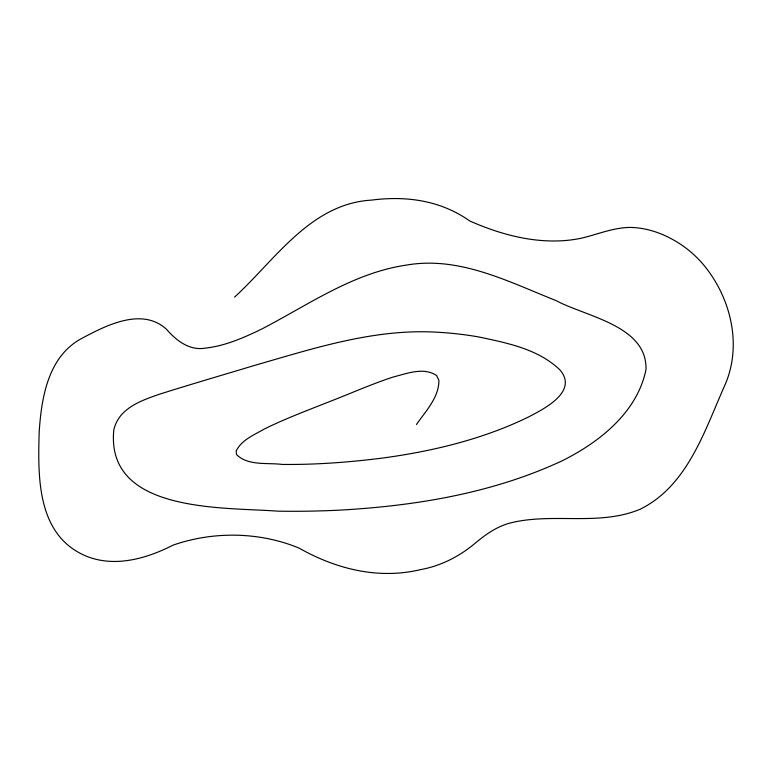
<?xml version="1.0" encoding="UTF-8"?>
<svg xmlns="http://www.w3.org/2000/svg" width="772" height="772" viewBox="0 0 772 772"><rect width="100%" height="100%" fill="white"/><g stroke="black" fill="none" stroke-linecap="round" stroke-linejoin="round"><path stroke-width="1.16" d="M416.455 424.503C425.671 411.138 438.959 397.628 438.911 380.355L436.605 375.578C423.635 366.71 406.776 373.638 393.025 377.064C371.332 384.205 350.459 393.537 329.171 401.768C307.352 410.405 285.312 418.636 264.256 429.058C254.181 434.925 241.665 439.808 236.232 450.848L236.464 454.496C248.005 466.105 267.257 462.515 282.166 464.426C316.009 464.812 349.832 462.225 383.394 457.95C433.343 451.109 483.147 439.094 528.646 416.928C544.135 408.745 578.469 391.693 559.989 369.971C538.402 349.05 507.156 342.971 478.756 336.959A343.202 343.202 0 0 0 437.396 332.24C374.439 328.37 313.644 348.433 253.969 365.59C222.22 375.163 190.375 384.417 158.771 394.444C145.348 399.192 130.97 404.065 121.243 415.046A35.28 35.28 0 0 0 113.812 429.811C105.407 513.39 223.851 507.03 277.833 511.161A935.741 935.741 0 0 0 339.622 510.138C415.375 505.892 492.102 493.308 561.389 461.173C598.86 442.684 637.238 412.682 645.981 369.595C647.399 325.707 586.025 316.674 556.284 300.694C508.68 281.79 459.272 255.831 406.381 265.105C353.122 272.892 308.52 304.776 261.814 328.997C243.798 337.731 225.009 346.039 204.898 348.182C189.256 350.72 176.151 340.404 166.549 329.335C141.691 306.552 105.272 325.842 80.433 339.13C47.787 357.581 41.389 398.227 39.169 432.281C38.011 473.612 36.67 527.961 77.451 551.787C107.839 569.543 143.708 560.163 172.967 545.177C213.313 531.068 259.46 531.725 299.053 548.091C336.052 569.041 378.377 579.704 420.576 569.62C441.044 565.944 459.909 556.187 475.687 542.784C486.128 534.07 497.602 526.099 510.996 522.798C553.428 512.454 598.966 526.427 640.191 509.221C688.093 485.482 704.797 429.917 725.207 384.417C741.641 346.242 731.538 301.398 706.998 269.129A109.798 109.798 0 0 0 683.953 246.606C668.272 235.47 649.648 227.721 630.222 227.422C613.18 227.547 597.354 234.524 580.978 238.287C543.44 246.017 504.212 236.232 469.791 220.985C440.677 200.45 406.497 195.586 371.554 200.112C310.662 203.596 275.315 259.788 234.534 297.152"/></g></svg>
